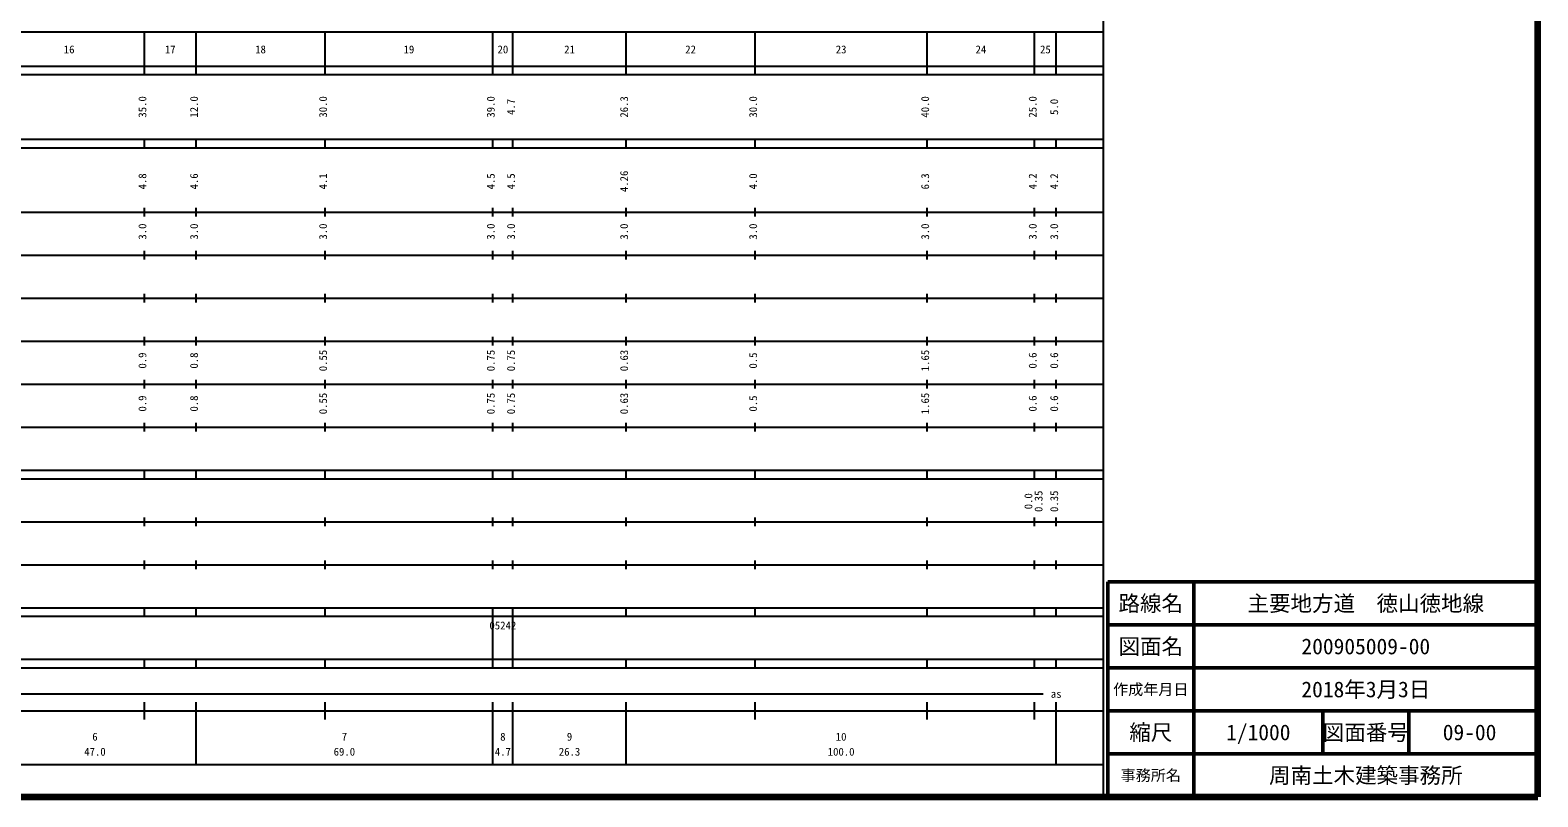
# Model space of a CAD drawing. Units: millimetres on the paper, enlarged 1000 times. Extents: x 40000 to 680000, y 20000 to 380000.
# Drawn here: x 329433 to 680000, y 20000 to 198357 of the extents above; entities that cross this region are included whole.
import ezdxf
from ezdxf.enums import TextEntityAlignment as Align

# ---------------------------------------------------------------- set-up
doc = ezdxf.new("R2010")
doc.units = ezdxf.units.MM
doc.header["$LTSCALE"] = 1000
for name, color, linetype, lineweight in [('M-TTL', 2, 'Continuous', 140), ('M-TTL-BAND', 7, 'Continuous', 25), ('M-TTL-FRAM', 2, 'Continuous', 50), ('M-TTL-LINE', 7, 'Continuous', 50)]:
    doc.layers.add(name, color=color, linetype=linetype, lineweight=lineweight)
doc.layers.add('M-TTL-TXT', color=7, linetype='Continuous')
doc.styles.add('ＭＳ ゴシック', font='')
doc.styles.get('ＭＳ ゴシック').set_extended_font_data('MS Gothic')

msp = doc.modelspace()

# ---------------------------------------------------------------- linework, layer by layer
at = {"layer": 'M-TTL'}
for p, q in [((680000, 20000), (680000, 380000)), ((40000, 20000), (680000, 20000))]:
    msp.add_line(p, q, dxfattribs=at)
at = {"layer": 'M-TTL-BAND'}
for p, q in [((579000, 20000), (579000, 370000)), ((68000, 198000), (579000, 198000)), ((356000, 188000), (356000, 198000)), ((368000, 188000), (368000, 198000)), ((398000, 188000), (398000, 198000)), ((437000, 188000), (437000, 198000)), ((441700, 188000), (441700, 198000)), ((468000, 188000), (468000, 198000)), ((498000, 188000), (498000, 198000)), ((538000, 188000), (538000, 198000)), ((563000, 188000), (563000, 198000)), ((568000, 188000), (568000, 198000)), ((40000, 190000), (579000, 190000)), ((40000, 188000), (579000, 188000)), ((40000, 173000), (579000, 173000)), ((356000, 171000), (356000, 173000)), ((368000, 171000), (368000, 173000)), ((398000, 171000), (398000, 173000)), ((437000, 171000), (437000, 173000)), ((441700, 171000), (441700, 173000)), ((468000, 171000), (468000, 173000)), ((498000, 171000), (498000, 173000)), ((538000, 171000), (538000, 173000)), ((563000, 171000), (563000, 173000)), ((568000, 171000), (568000, 173000)), ((40000, 171000), (579000, 171000)), ((40000, 156000), (579000, 156000)), ((356000, 155000), (356000, 157000)), ((368000, 155000), (368000, 157000)), ((398000, 155000), (398000, 157000)), ((437000, 155000), (437000, 157000)), ((441700, 155000), (441700, 157000)), ((468000, 155000), (468000, 157000)), ((498000, 155000), (498000, 157000)), ((538000, 155000), (538000, 157000)), ((563000, 155000), (563000, 157000)), ((568000, 155000), (568000, 157000)), ((46000, 146000), (579000, 146000)), ((356000, 145000), (356000, 147000)), ((368000, 145000), (368000, 147000)), ((398000, 145000), (398000, 147000)), ((437000, 145000), (437000, 147000)), ((441700, 145000), (441700, 147000)), ((468000, 145000), (468000, 147000)), ((498000, 145000), (498000, 147000)), ((538000, 145000), (538000, 147000)), ((563000, 145000), (563000, 147000)), ((568000, 145000), (568000, 147000)), ((356000, 135000), (356000, 137000)), ((368000, 135000), (368000, 137000)), ((398000, 135000), (398000, 137000)), ((437000, 135000), (437000, 137000)), ((441700, 135000), (441700, 137000)), ((468000, 135000), (468000, 137000)), ((498000, 135000), (498000, 137000)), ((538000, 135000), (538000, 137000)), ((563000, 135000), (563000, 137000)), ((568000, 135000), (568000, 137000)), ((52000, 136000), (579000, 136000)), ((356000, 125000), (356000, 127000)), ((368000, 125000), (368000, 127000)), ((398000, 125000), (398000, 127000)), ((437000, 125000), (437000, 127000)), ((441700, 125000), (441700, 127000)), ((468000, 125000), (468000, 127000)), ((498000, 125000), (498000, 127000)), ((538000, 125000), (538000, 127000)), ((563000, 125000), (563000, 127000)), ((568000, 125000), (568000, 127000)), ((46000, 126000), (579000, 126000)), ((52000, 116000), (579000, 116000)), ((356000, 115000), (356000, 117000)), ((368000, 115000), (368000, 117000)), ((398000, 115000), (398000, 117000)), ((437000, 115000), (437000, 117000)), ((441700, 115000), (441700, 117000)), ((468000, 115000), (468000, 117000)), ((498000, 115000), (498000, 117000)), ((538000, 115000), (538000, 117000)), ((563000, 115000), (563000, 117000)), ((568000, 115000), (568000, 117000)), ((46000, 106000), (579000, 106000)), ((356000, 105000), (356000, 107000)), ((368000, 105000), (368000, 107000)), ((398000, 105000), (398000, 107000)), ((437000, 105000), (437000, 107000)), ((441700, 105000), (441700, 107000)), ((468000, 105000), (468000, 107000)), ((498000, 105000), (498000, 107000)), ((538000, 105000), (538000, 107000)), ((563000, 105000), (563000, 107000)), ((568000, 105000), (568000, 107000)), ((40000, 96000), (579000, 96000)), ((356000, 94000), (356000, 96000)), ((368000, 94000), (368000, 96000)), ((398000, 94000), (398000, 96000)), ((437000, 94000), (437000, 96000)), ((441700, 94000), (441700, 96000)), ((468000, 94000), (468000, 96000)), ((498000, 94000), (498000, 96000)), ((538000, 94000), (538000, 96000)), ((563000, 94000), (563000, 96000)), ((568000, 94000), (568000, 96000)), ((40000, 94000), (579000, 94000)), ((356000, 83000), (356000, 85000)), ((368000, 83000), (368000, 85000)), ((398000, 83000), (398000, 85000)), ((437000, 83000), (437000, 85000)), ((441700, 83000), (441700, 85000)), ((468000, 83000), (468000, 85000)), ((498000, 83000), (498000, 85000)), ((538000, 83000), (538000, 85000)), ((563000, 83000), (563000, 85000)), ((568000, 83000), (568000, 85000)), ((49000, 84000), (579000, 84000)), ((40000, 74000), (579000, 74000)), ((356000, 73000), (356000, 75000)), ((368000, 73000), (368000, 75000)), ((398000, 73000), (398000, 75000)), ((437000, 73000), (437000, 75000)), ((441700, 73000), (441700, 75000)), ((468000, 73000), (468000, 75000)), ((498000, 73000), (498000, 75000)), ((538000, 73000), (538000, 75000)), ((563000, 73000), (563000, 75000)), ((568000, 73000), (568000, 75000)), ((40000, 64000), (579000, 64000)), ((356000, 62000), (356000, 64000)), ((368000, 62000), (368000, 64000)), ((398000, 62000), (398000, 64000)), ((437000, 62000), (437000, 64000)), ((441700, 62000), (441700, 64000)), ((468000, 62000), (468000, 64000)), ((498000, 62000), (498000, 64000)), ((538000, 62000), (538000, 64000)), ((563000, 62000), (563000, 64000)), ((568000, 62000), (568000, 64000)), ((40000, 62000), (579000, 62000)), ((437000, 52000), (437000, 62000)), ((441700, 52000), (441700, 62000)), ((40000, 52000), (579000, 52000)), ((40000, 50000), (579000, 50000)), ((356000, 50000), (356000, 52000)), ((368000, 50000), (368000, 52000)), ((398000, 50000), (398000, 52000)), ((437000, 50000), (437000, 52000)), ((441700, 50000), (441700, 52000)), ((468000, 50000), (468000, 52000)), ((498000, 50000), (498000, 52000)), ((538000, 50000), (538000, 52000)), ((563000, 50000), (563000, 52000)), ((568000, 50000), (568000, 52000)), ((90500, 44000), (565000, 44000)), ((40000, 40000), (579000, 40000)), ((356000, 38000), (356000, 42000)), ((368000, 27500), (368000, 42000)), ((398000, 38000), (398000, 42000)), ((437000, 27500), (437000, 42000)), ((441700, 27500), (441700, 42000)), ((468000, 27500), (468000, 42000)), ((498000, 38000), (498000, 42000)), ((538000, 38000), (538000, 42000)), ((563000, 38000), (563000, 42000)), ((568000, 27500), (568000, 42000)), ((68000, 27500), (579000, 27500))]:
    msp.add_line(p, q, dxfattribs=at)
at = {"layer": 'M-TTL-FRAM'}
for p, q in [((680000, 70000), (580000, 70000)), ((580000, 70000), (580000, 20000))]:
    msp.add_line(p, q, dxfattribs=at)
at = {"layer": 'M-TTL-LINE'}
for p, q in [((600000, 70000), (600000, 20000)), ((680000, 60000), (580000, 60000)), ((680000, 50000), (580000, 50000)), ((680000, 40000), (580000, 40000)), ((630000, 40000), (630000, 30000)), ((650000, 40000), (650000, 30000)), ((680000, 30000), (580000, 30000))]:
    msp.add_line(p, q, dxfattribs=at)

# ---------------------------------------------------------------- texts
at = {"layer": 'M-TTL-BAND', "style": 'ＭＳ ゴシック'}
for s, p in [('16', (338500, 192405)), ('17', (362000, 192405)), ('18', (383000, 192405)), ('19', (417500, 192405)), ('20', (439350, 192405)), ('21', (454850, 192405)), ('22', (483000, 192405)), ('23', (518000, 192405)), ('24', (550500, 192405)), ('25', (565500, 192405)), ('as', (568000, 42500)), ('6', (344500, 32523)), ('7', (402500, 32523)), ('8', (439350, 32523)), ('9', (454850, 32523)), ('10', (518000, 32523)), ('47.0', (344500, 29033)), ('69.0', (402500, 29033)), ('4.7', (439350, 29033)), ('26.3', (454850, 29033)), ('100.0', (518000, 29033))]:
    msp.add_text(s, height=1833, dxfattribs=at).set_placement(p, align=Align.BOTTOM_CENTER)
for s, p in [('35.0', (357000, 180500)), ('12.0', (369000, 180500)), ('30.0', (399000, 180500)), ('39.0', (438000, 180500)), ('26.3', (469000, 180500)), ('30.0', (499000, 180500)), ('40.0', (539000, 180500)), ('25.0', (564000, 180500)), ('4.7', (442700, 180500)), ('5.0', (569000, 180500)), ('4.8', (357000, 163174)), ('4.6', (369000, 163174)), ('4.1', (399000, 163174)), ('4.5', (438000, 163174)), ('4.5', (442700, 163174)), ('4.26', (469000, 163174)), ('4.0', (499000, 163174)), ('6.3', (539000, 163174)), ('4.2', (564000, 163174)), ('4.2', (569000, 163174)), ('3.0', (357000, 151500)), ('3.0', (369000, 151500)), ('3.0', (399000, 151500)), ('3.0', (438000, 151500)), ('3.0', (442700, 151500)), ('3.0', (469000, 151500)), ('3.0', (499000, 151500)), ('3.0', (539000, 151500)), ('3.0', (564000, 151500)), ('3.0', (569000, 151500)), ('0.9', (357000, 121500)), ('0.8', (369000, 121500)), ('0.55', (399000, 121500)), ('0.75', (438000, 121500)), ('0.75', (442700, 121500)), ('0.63', (469000, 121500)), ('0.5', (499000, 121500)), ('1.65', (539000, 121500)), ('0.6', (564000, 121500)), ('0.6', (569000, 121500)), ('0.9', (357000, 111500)), ('0.8', (369000, 111500)), ('0.55', (399000, 111500)), ('0.75', (438000, 111500)), ('0.75', (442700, 111500)), ('0.63', (469000, 111500)), ('0.5', (499000, 111500)), ('1.65', (539000, 111500)), ('0.6', (564000, 111500)), ('0.6', (569000, 111500)), ('0.0', (563000, 88764)), ('0.35', (565370, 88764)), ('0.35', (569000, 88764))]:
    msp.add_text(s, height=1833, rotation=90, dxfattribs=at).set_placement(p, align=Align.BOTTOM_CENTER)
msp.add_text('05242', height=1833, dxfattribs=at).set_placement((436225, 58405), align=Align.BOTTOM_LEFT)
at = {"layer": 'M-TTL-TXT', "style": 'ＭＳ ゴシック'}
for s, height, p in [('路線名', 3666, (590000, 65000)), ('路線名', 3666, (590000, 65000)), ('主要地方道\u3000徳山徳地線', 3666, (640000, 65000)), ('図面名', 3666, (590000, 55000)), ('図面名', 3666, (590000, 55000)), ('200905009-00', 3666, (640000, 55000)), ('作成年月日', 2566, (590000, 45000)), ('作成年月日', 2566, (590000, 45000)), ('2018年3月3日', 3666, (640000, 45000)), ('縮尺', 3666, (590000, 35000)), ('縮尺', 3666, (590000, 35000)), ('1/1000', 3666, (615000, 35000)), ('図面番号', 3666, (640000, 35000)), ('図面番号', 3666, (640000, 35000)), ('09-00', 3666, (664125, 35000)), ('事務所名', 2566, (590000, 25000)), ('事務所名', 2566, (590000, 25000)), ('周南土木建築事務所', 3666, (640000, 25000))]:
    msp.add_text(s, height=height, dxfattribs=at).set_placement(p, align=Align.MIDDLE_CENTER)

doc.saveas('drawing.dxf')
